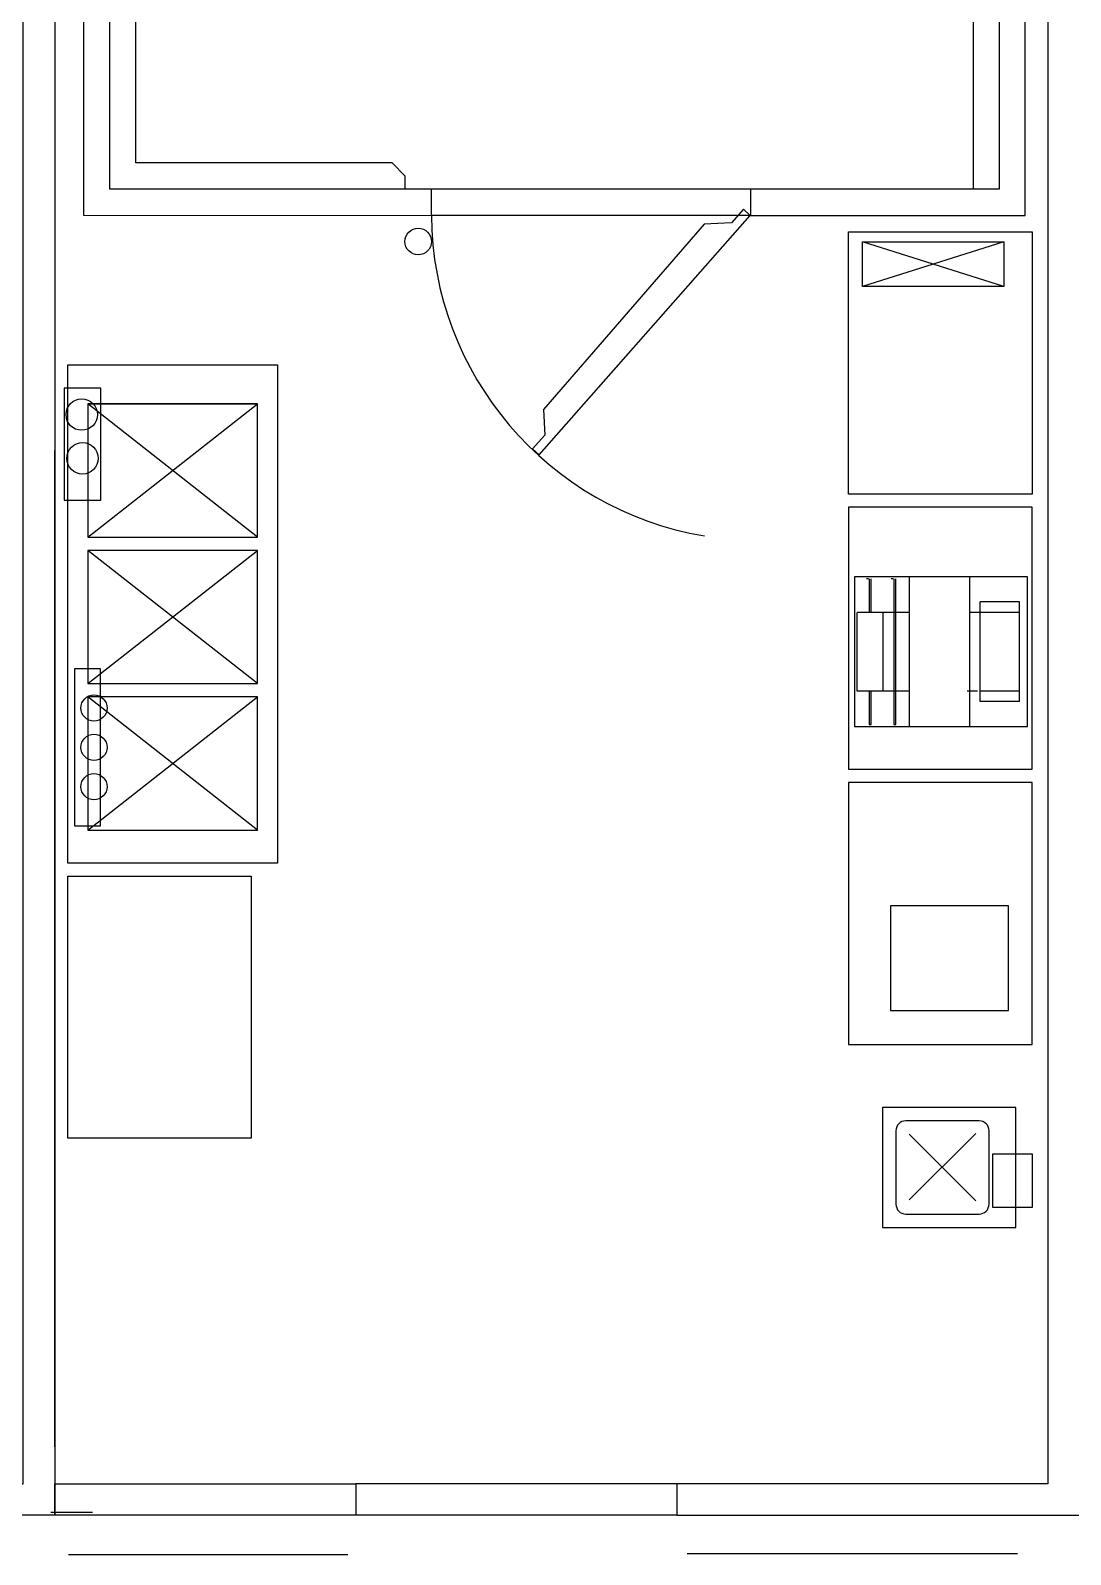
# Model space of a CAD drawing. Header units: millimetres. Extents: x -155 to 94595, y -3153 to 63413.
# Drawn here: x 77592 to 81562, y 24887 to 30700 of the extents above; entities that cross this region are included whole.
import ezdxf

# ---------------------------------------------------------------- set-up
doc = ezdxf.new("R2010")
doc.units = ezdxf.units.MM
for name, color, linetype in [('4', 251, 'Continuous'), ('door', 252, 'Continuous'), ('int', 185, 'Continuous'), ('section', 2, 'Continuous'), ('wall', 5, 'Continuous')]:
    doc.layers.add(name, color=color, linetype=linetype)

msp = doc.modelspace()

# ---------------------------------------------------------------- linework, layer by layer
at = {"layer": '4'}
for points in [[(80059.222, 25157), (78834.503, 25157)], [(80059.222, 25036.994), (78834.536, 25036.99)]]:
    msp.add_lwpolyline(points, dxfattribs=at)
msp.add_circle((79072.308, 29895.109), 50.802, dxfattribs=at)
at = {"layer": 'door'}
for p, q in [((80339.512, 30095.109), (79122.308, 30095.097)), ((80339.512, 29995.097), (79122.308, 29995.109))]:
    msp.add_line(p, q, dxfattribs=at)
msp.add_lwpolyline([(79555.213, 29156.199), (79508.592, 29104.793), (79534.305, 29081.493), (80339.512, 29994.968), (80313.799, 30018.267), (80267.198, 29966.883), (80163.311, 29961.811), (79550.429, 29254.205)], close=True, dxfattribs=at)
msp.add_arc((80372.126, 30004.696), 1249.855, 180.4400239, 260.4291672, dxfattribs=at)
at = {"layer": 'int'}
for p, q in [((80714.632, 28932.058), (80714.639, 29932.067)), ((80714.639, 29932.067), (81414.639, 29932.067)), ((81307.301, 29723.707), (80767.301, 29893.707)), ((81307.301, 29893.707), (80767.301, 29723.707)), ((81307.301, 29893.707), (80767.301, 29723.707)), ((81307.301, 29723.707), (80767.301, 29893.707)), ((81414.639, 29932.067), (81414.632, 28932.058)), ((78534.858, 29424.7), (78534.858, 27524.7)), ((77861.058, 29335.861), (77721.058, 29335.861)), ((77721.058, 29335.861), (77721.058, 28908.258)), ((77861.058, 28908.258), (77861.058, 29335.861)), ((77811.058, 29276.06), (78458.658, 29276.06)), ((78458.658, 28768.06), (77811.058, 29276.06)), ((78458.658, 28768.06), (77811.058, 29276.06)), ((77811.058, 28768.06), (78458.658, 29276.06)), ((77721.058, 28908.258), (77861.058, 28908.258)), ((81414.632, 28932.058), (80714.632, 28932.058)), ((80714.632, 28882.058), (80714.64, 27882.058)), ((81414.63, 28882.058), (80714.632, 28882.058)), ((81414.637, 27882.064), (81414.63, 28882.058)), ((77811.058, 28209.26), (78458.658, 28717.26)), ((78458.658, 28209.26), (77811.058, 28717.26)), ((81397.008, 28615.78), (80736.924, 28615.78)), ((80736.924, 28615.78), (80736.924, 28045.728)), ((80790.686, 28608.287), (80783.183, 28608.287)), ((80793.183, 28608.287), (80793.183, 28480.753)), ((80800.686, 28480.753), (80800.686, 28608.287)), ((80884.447, 28608.287), (80876.944, 28608.287)), ((80886.944, 28608.287), (80886.944, 28053.221)), ((80894.447, 28053.221), (80894.447, 28608.287)), ((80947.007, 28045.728), (80947.007, 28615.78)), ((81177.009, 28045.728), (81177.009, 28615.78)), ((81397.008, 28045.728), (81397.008, 28615.78)), ((81367.006, 28520.758), (81217.007, 28520.758)), ((81217.007, 28140.749), (81217.007, 28520.758)), ((81367.006, 28140.749), (81367.006, 28520.758)), ((80947.002, 28480.753), (80747.882, 28480.753)), ((80747.882, 28180.754), (80747.882, 28480.753)), ((80845.984, 28180.754), (80845.984, 28480.753)), ((81217.012, 28480.753), (81177.009, 28480.753)), ((81367.006, 28480.753), (81217.007, 28480.753)), ((77859.858, 28265.9), (77759.858, 28265.9)), ((77759.858, 28265.9), (77759.858, 27665.9)), ((77859.858, 27665.9), (77859.858, 28265.9)), ((78458.658, 27650.46), (77811.058, 28158.46)), ((77811.058, 27650.46), (78458.658, 28158.46)), ((80947.002, 28180.754), (80747.882, 28180.754)), ((80793.183, 28180.754), (80793.183, 28053.221)), ((80800.686, 28053.221), (80800.686, 28180.754)), ((81207.007, 28180.754), (81167.009, 28180.754)), ((81367.006, 28180.754), (81217.007, 28180.754)), ((81367.006, 28140.749), (81217.007, 28140.749)), ((80736.924, 28045.728), (81397.008, 28045.728)), ((80793.183, 28053.221), (80800.686, 28053.221)), ((80886.944, 28053.221), (80894.447, 28053.221)), ((80714.64, 27882.058), (81414.637, 27882.064)), ((81414.64, 27832.058), (80714.64, 27832.058)), ((80714.64, 27832.058), (80714.647, 26832.049)), ((81414.647, 26832.049), (81414.64, 27832.058)), ((77759.858, 27665.9), (77859.858, 27665.9)), ((77734.854, 26474.689), (77734.861, 27474.698)), ((77734.861, 27474.698), (78434.861, 27474.698)), ((78434.861, 27474.698), (78434.854, 26474.689)), ((81324.999, 27361.842), (80874.999, 27361.842)), ((80874.999, 27361.842), (80874.999, 26961.842)), ((81324.999, 26961.842), (81324.999, 27361.842)), ((80874.999, 26961.842), (81324.999, 26961.842)), ((80714.647, 26832.049), (81414.647, 26832.049)), ((81352.318, 26591.895), (80844.318, 26591.895)), ((80844.318, 26591.895), (80844.318, 26134.695)), ((81352.318, 26134.695), (81352.318, 26591.895)), ((81212.618, 26541.095), (80933.218, 26541.095)), ((78434.854, 26474.689), (77734.854, 26474.689)), ((80895.118, 26502.995), (80895.118, 26223.595)), ((81199.918, 26493.573), (80945.918, 26239.573)), ((80945.918, 26490.295), (81199.918, 26236.295)), ((81250.718, 26223.595), (81250.718, 26502.995)), ((81265.305, 26210.223), (81265.305, 26415.245)), ((81265.305, 26415.245), (81415.54, 26415.245)), ((81415.54, 26415.245), (81415.54, 26210.223)), ((80933.218, 26185.495), (81212.618, 26185.495)), ((81415.54, 26210.223), (81265.305, 26210.223)), ((80844.318, 26134.695), (81352.318, 26134.695))]:
    msp.add_line(p, q, dxfattribs=at)
for points in [[(81307.301, 29723.707), (80767.301, 29723.707), (80767.301, 29893.707), (81307.301, 29893.707)], [(81307.301, 29723.707), (80767.301, 29723.707), (80767.301, 29893.707), (81307.301, 29893.707)], [(78534.858, 27524.7), (77734.858, 27524.7), (77734.858, 29424.7), (78534.858, 29424.7)], [(77811.058, 28768.06), (78458.658, 28768.06), (78458.658, 29276.06), (77811.058, 29276.06)], [(77811.058, 28209.26), (78458.658, 28209.26), (78458.658, 28717.26), (77811.058, 28717.26)], [(77811.058, 27650.46), (78458.658, 27650.46), (78458.658, 28158.46), (77811.058, 28158.46)]]:
    msp.add_lwpolyline(points, close=True, dxfattribs=at)
for centre, radius in [((77788.199, 29235.272, 0), 60), ((77791.058, 29068.18, 0), 60), ((77834.858, 28115.9), 50), ((77834.858, 27965.9), 50), ((77834.858, 27815.9), 50)]:
    msp.add_circle(centre, radius, dxfattribs=at)
for centre, start, end in [((80933.218, 26502.995), 90, 180), ((81212.618, 26502.995), 0, 90), ((80933.218, 26223.595), 180, 270), ((81212.618, 26223.595), 270, 0)]:
    msp.add_arc(centre, 38.1, start, end, dxfattribs=at)
at = {"layer": 'section'}
for points in [[(77795.11, 34058.852), (77795.115, 29995.42), (79122.308, 29995.097), (79122.308, 30095.097), (77895.064, 30095.42), (77895.059, 34058.852)], [(81289.508, 34058.852), (81288.815, 30095.067), (80340.407, 30095.109), (80340.407, 29995.109), (81388.86, 29995.067), (81388.86, 34058.858)]]:
    msp.add_lwpolyline(points, close=True, dxfattribs=at)
at = {"layer": 'wall'}
for p, q in [((77684.861, 25297.895), (77684.861, 29097.893)), ((77829.272, 25047.858), (77669.772, 25047.865)), ((77737.128, 24887.004), (78803.889, 24886.991)), ((80098.478, 24890.366), (81359.619, 24890.366))]:
    msp.add_line(p, q, dxfattribs=at)
for points in [[(77684.861, 33996.982), (77684.861, 25037), (75942.462, 25036.991), (75942.462, 25157), (77564.861, 25157), (77564.861, 33996.982)], [(80059.256, 25157.04), (80059.251, 25036.996), (81645.102, 25036.976), (81645.102, 31258.654), (81475.102, 31258.654), (81475.102, 25157)], [(78834.536, 25037.002), (77684.861, 25037), (77684.861, 25156.998), (78834.536, 25157)]]:
    msp.add_lwpolyline(points, close=True, dxfattribs=at)
msp.add_lwpolyline([(79022.308, 30095.097), (79022.308, 30145.123), (78972.308, 30195.137), (77995.077, 30195.394), (77995.531, 33958.84), (81189.51, 33958.528), (81189.491, 30095.086)], dxfattribs=at)

doc.saveas('drawing.dxf')
